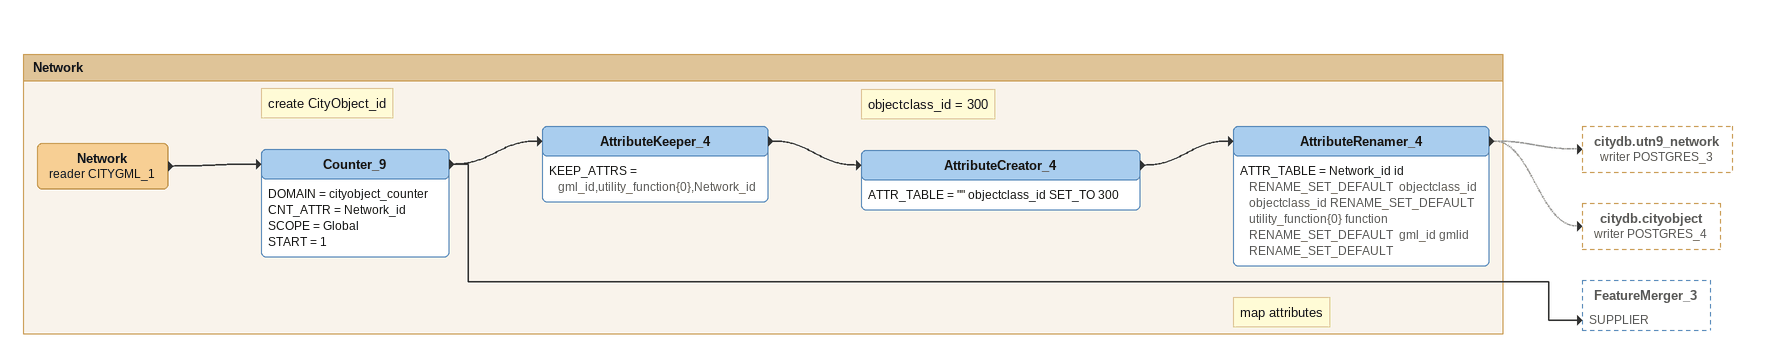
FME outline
Bookmark: Network
Network (reader CITYGML_1)
    -> Counter_9
Note: create CityObject_id
Counter_9
    DOMAIN = cityobject_counter
    CNT_ATTR = Network_id
    SCOPE = Global
    START = 1
    -> FeatureMerger_3 [SUPPLIER]
    -> AttributeKeeper_4
AttributeKeeper_4
    KEEP_ATTRS = gml_id,utility_function{0},Network_id
    -> AttributeCreator_4
Note: objectclass_id = 300
AttributeCreator_4
    ATTR_TABLE = "" objectclass_id SET_TO 300
    -> AttributeRenamer_4
Note: map attributes
AttributeRenamer_4
    ATTR_TABLE = Network_id id RENAME_SET_DEFAULT  objectclass_id objectclass_id RENAME_SET_DEFAULT  utility_function{0} function RENAME_SET_DEFAULT  gml_id gmlid RENAME_SET_DEFAULT
    -> citydb.utn9_network (writer POSTGRES_3) [off]
    -> citydb.cityobject (writer POSTGRES_4) [off]
